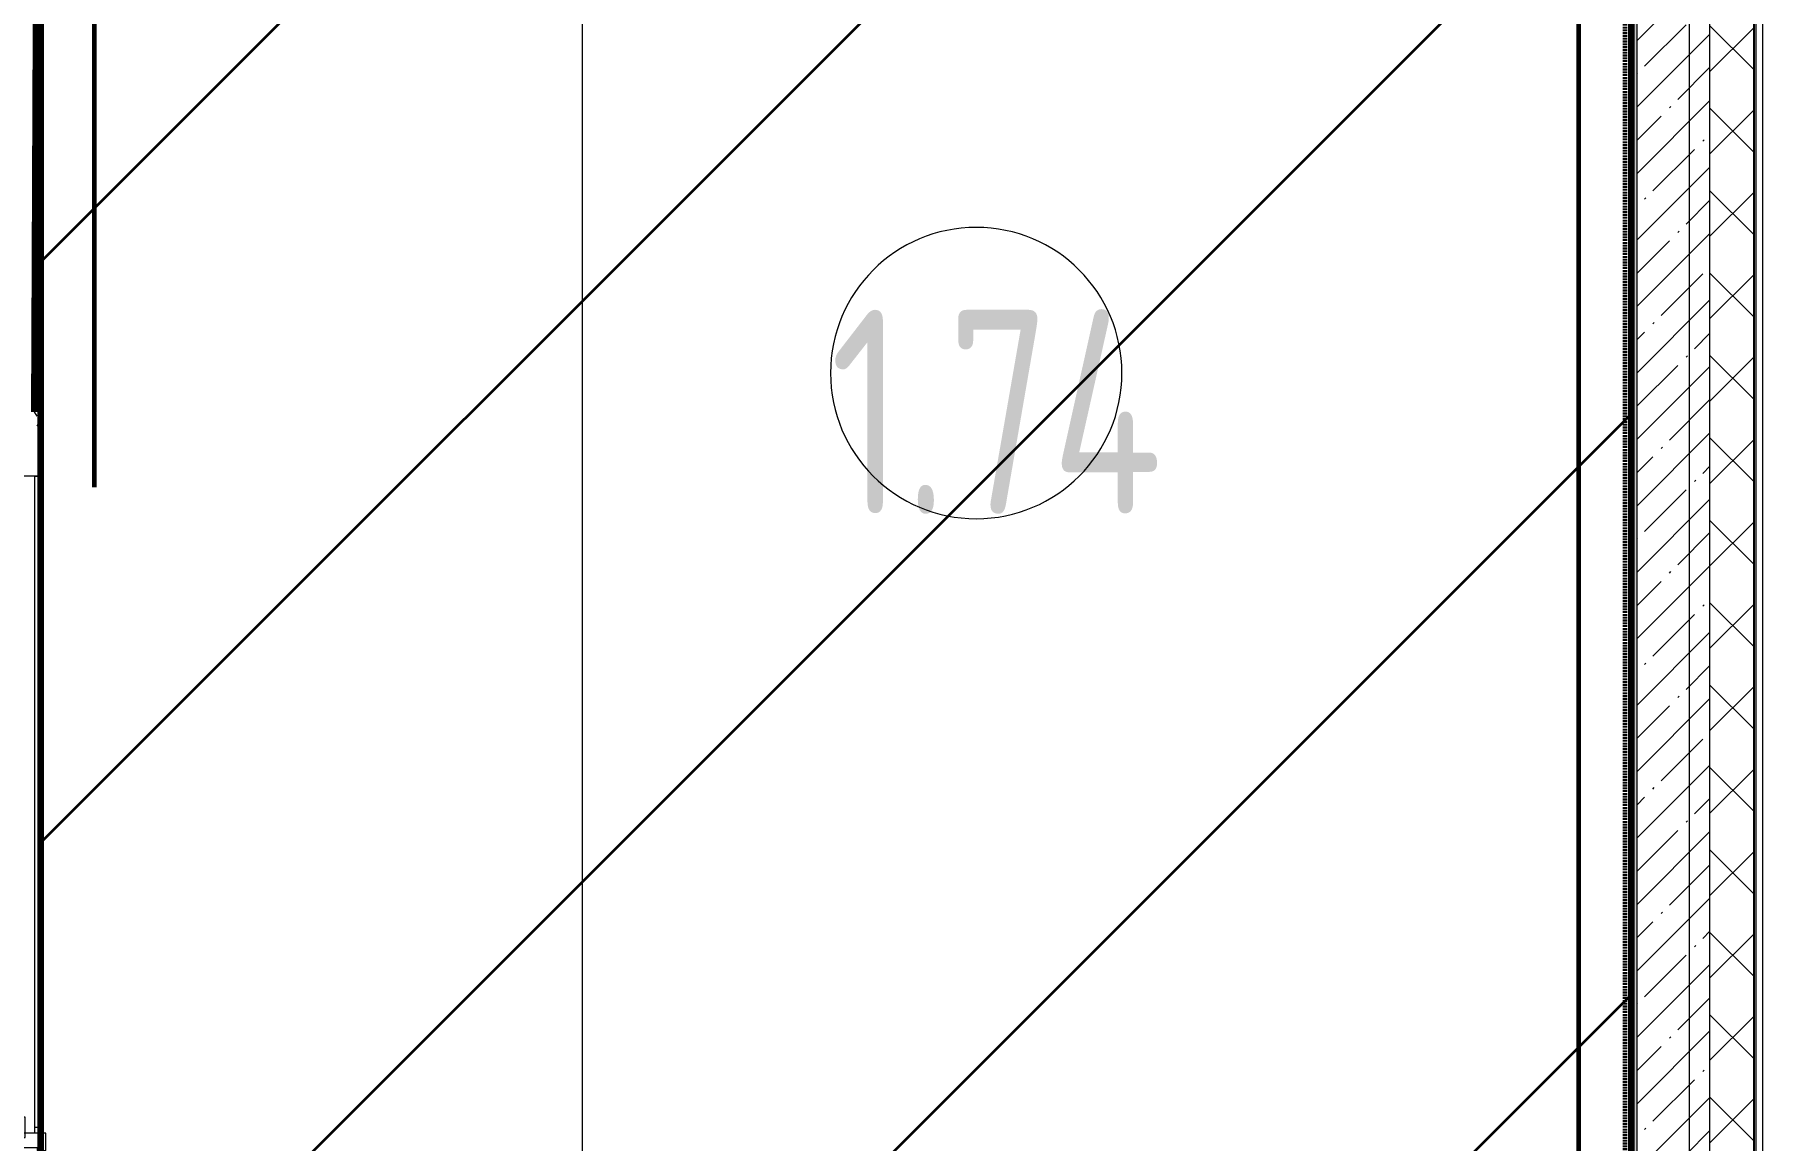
# Model space of a CAD drawing. Header units: millimetres. Extents: x -249154 to 415037, y -45458 to 354837.
# Drawn here: x 119395 to 125325, y 2764 to 6559 of the extents above; entities that cross this region are included whole.
import ezdxf

# ---------------------------------------------------------------- set-up
doc = ezdxf.new("R2010")
doc.units = ezdxf.units.MM
doc.linetypes.add('200_ШТРИХ__ш1_п0_6_', pattern=[320, 200, -120])
doc.linetypes.add('Штрих короткий', pattern=[600, 300, -300])
for name, color, linetype, lineweight in [('0) НЗ Ремонт штукатурка', 6, 'Continuous', 60), ('2)1 штукатурка', 4, 'Continuous', 35), ('3)1 шпаклевка', 4, 'Continuous', 35), ('3.4) Ремонт базовой шпаклевки', 6, 'Continuous', 60), ('3.4) Шп. фин 4 в 529 поз 11227м2', 6, 'Continuous', 140), ('3.5) Ремонт финишной шпаклевки', 3, 'Continuous', 60), ('4) демонтаж НЗ №2', 1, 'Continuous', 35), ('4.1) Дм уборка мусора НЗ 2', 20, 'Continuous', 35), ('549 штукатурка гипсом', 40, 'Continuous', 60), ('A-AREA-IDEN', 7, 'Continuous', 9), ('A-FLOR', 7, 'Continuous', 9), ('A-WALL', 7, 'Continuous', 5), ('I-WALL', 7, 'Continuous', 5), ('Оси', 7, 'Continuous', 9)]:
    doc.layers.add(name, color=color, linetype=linetype, lineweight=lineweight)
for name, color, linetype, lineweight, true_color in [('A-DOOR-1', 7, 'Continuous', 5, 0xc0c0c0), ('A-DOOR-FRAM-1', 7, 'Continuous', 5, 0xc0c0c0), ('A-WALL-1', 9, 'Continuous', 5, 0x808080), ('A-WALL-FNSH-1', 9, 'Continuous', 5, 0x808080)]:
    doc.layers.add(name, color=color, linetype=linetype, lineweight=lineweight, true_color=true_color)
doc.styles.add('СПДС', font='ГОСТ тип А.ttf', dxfattribs={"width": 0.9})
pattern_1 = [(0, (64.7, -136.06), (243.84, 60.96), [20.117, -162.763, 20.117, -162.763, -975.36]), (0, (64.7, -136.06), (243.84, 60.96), [-365.76, 20.117, -345.643, 20.117, -162.763, -426.72]), (0, (64.7, -136.06), (243.84, 60.96), [-914.4, 20.117, -101.803, 20.117, -284.683]), (120, (156.14, -105.58), (-174.71291, 180.691634), [20.117, -162.763, 20.117, -162.763, -975.36]), (120, (156.14, -105.58), (-174.71291, 180.691634), [-365.76, 20.117, -345.643, 20.117, -162.763, -426.72]), (120, (156.14, -105.58), (-174.71291, 180.691634), [-914.4, 20.117, -101.803, 20.117, -284.683]), (240, (186.62, 16.34), (-69.12709, -241.651634), [20.117, -162.763, 20.117, -162.763, -975.36]), (240, (186.62, 16.34), (-69.12709, -241.651634), [-365.76, 20.117, -345.643, 20.117, -162.763, -426.72]), (240, (186.62, 16.34), (-69.12709, -241.651634), [-914.4, 20.117, -101.803, 20.117, -284.683])]

# ---------------------------------------------------------------- blocks, each defined once
blk = doc.blocks.new('110_Дверь_СКБ_2Ст - Д-5_п__в составе перегородки _не входит в спец__-32680960-Объем проектирования 1 этажа')
at = {"layer": 'A-DOOR-1'}
for p, q in [((-637.5, 900.5), (-637.5, 0.5)), ((-587.5, 900.5), (-637.5, 900.5)), ((-587.5, 0.5), (-587.5, 900.5)), ((662.5, 400.5), (612.5, 400.5)), ((612.5, 400.5), (612.5, 0.5)), ((662.5, 0.5), (662.5, 400.5)), ((-637.5, 0.5), (-587.5, 0.5)), ((612.5, 0.5), (662.5, 0.5))]:
    blk.add_line(p, q, dxfattribs=at)
for centre, radius, start, end in [((-637.5, 0.5), 900, 0, 90), ((662.5, 0.5), 400, 90, 180)]:
    blk.add_arc(centre, radius, start, end, dxfattribs=at)
at = {"layer": 'A-DOOR-FRAM-1'}
for p, q in [((-672.5, 8.5), (-742.5, 8.5)), ((-742.5, 8.5), (-742.5, 0.5)), ((-742.5, 0.5), (-672.5, 0.5)), ((-637.5, 0.5), (-687.5, 0.5)), ((-687.5, 0.5), (-687.5, -79.5)), ((-672.5, 0.5), (-687.5, 0.5)), ((-687.5, 0.5), (-687.5, -0.5)), ((-672.5, 0.5), (-672.5, 8.5)), ((-672.5, -0.5), (-672.5, 0.5)), ((-637.5, -49.5), (-637.5, 0.5)), ((662.5, 0.5), (662.5, -49.5)), ((712.5, 0.5), (662.5, 0.5)), ((767.5, 8.5), (697.5, 8.5)), ((697.5, 8.5), (697.5, 0.5)), ((712.5, 0.5), (697.5, 0.5)), ((697.5, 0.5), (697.5, -0.5)), ((697.5, 0.5), (767.5, 0.5)), ((712.5, -79.5), (712.5, 0.5)), ((712.5, -0.5), (712.5, 0.5)), ((767.5, 0.5), (767.5, 8.5)), ((-672.5, -0.5), (-742.5, -0.5)), ((-742.5, -0.5), (-742.5, -8.5)), ((-742.5, -8.5), (-672.5, -8.5)), ((-687.5, -0.5), (-672.5, -0.5)), ((-672.5, -8.5), (-672.5, -0.5)), ((-627.5, -49.5), (-637.5, -49.5)), ((-627.5, -79.5), (-627.5, -49.5)), ((662.5, -49.5), (652.5, -49.5)), ((652.5, -49.5), (652.5, -79.5)), ((697.5, -0.5), (712.5, -0.5)), ((767.5, -0.5), (697.5, -0.5)), ((697.5, -0.5), (697.5, -8.5)), ((697.5, -8.5), (767.5, -8.5)), ((767.5, -8.5), (767.5, -0.5)), ((-687.5, -79.5), (-627.5, -79.5)), ((652.5, -79.5), (712.5, -79.5))]:
    blk.add_line(p, q, dxfattribs=at)
blk = doc.blocks.new('Марка_Помещения - Номер-25198446-Объем проектирования 1 этажа')
at = {"layer": 'A-AREA-IDEN'}
for start, end in [(360, 180), (180, 360)]:
    blk.add_arc((0, 0), 2.5, start, end, dxfattribs=at)

msp = doc.modelspace()

# ---------------------------------------------------------------- hatches: boundary and pattern name
at = {"layer": '4.1) Дм уборка мусора НЗ 2'}
h = msp.add_hatch(dxfattribs=at)
h.set_pattern_fill('ANSI31', color=1, scale=444)
h.paths.add_polyline_path([(124873.7, 9822.9), (124473.7, 9822.9), (124473.7, 10222.9), (119415.7, 10222.9), (119415.7, 34.9), (120934.7, 34.9), (120934.7, 384.9), (121315.7, 384.9), (121315.7, 34.9), (124873.7, 34.9)])
at = {"layer": 'A-WALL'}
h = msp.add_hatch(dxfattribs=at)
h.set_pattern_fill('FP_24', color=256, style=0, pattern_type=2)
h.set_pattern_definition([(45, (64.7, -136.06), (-141.42136, 141.42136), []), (135, (64.7, -136.06), (-141.42136, -141.42136), [])])
h.paths.add_polyline_path([(125294.7, -386.1), (125294.7, 7564), (125144.7, 7564), (125144.7, -386.1), (125288.9, -386.1)])
h.paths.add_polyline_path([(125293.1, 8764), (125294.7, 8764), (125294.7, 10683.9), (125144.7, 10683.9), (125144.7, 8764)])
h.paths.add_polyline_path([(125294.7, 12983.9), (125294.7, 13533.9), (125144.7, 13533.9), (125144.7, 12983.9)])
h.paths.add_polyline_path([(125144.7, 15083.9), (125294.7, 15083.9), (125294.7, 21413.9), (125144.7, 21413.9), (125144.7, 16816.4)])
at = {"layer": 'I-WALL'}
h = msp.add_hatch(dxfattribs=at)
h.set_pattern_fill('FP_191', color=256, style=0, pattern_type=2)
h.set_pattern_definition(pattern_1)
h.paths.add_polyline_path([(119394.7, 5043.9), (119414.7, 5043.9), (119414.7, 10263.9), (119394.7, 10263.9), (119394.7, 5156.6)])
h = msp.add_hatch(dxfattribs=at)
h.set_pattern_fill('FP_191', color=256, style=0, pattern_type=2)
h.set_pattern_definition(pattern_1)
h.paths.add_polyline_path([(124894.7, 23.9), (124894.7, 7564), (124874.7, 7564), (124874.7, 23.9), (124893.5, 23.9)])
h.paths.add_polyline_path([(124876.6, 9825.8), (124894.7, 9833.4), (124892.6, 9841.8)])
h = msp.add_hatch(dxfattribs=at)
h.set_pattern_fill('FP_1', color=256, style=0, pattern_type=2)
h.set_pattern_definition([(45, (64.7, -136.06), (-114.04925, 114.04925), []), (45, (178.75, -136.06), (-114.04925, 114.04925), [201.612, -40.322, 6.706, -33.617])])
h.paths.add_polyline_path([(125144.7, -236.1), (125144.7, 7564), (125092.7, 7564), (125092.7, 7584), (124894.7, 7584), (124894.7, -236.1)])

# ---------------------------------------------------------------- linework, layer by layer
at = {"layer": '0) НЗ Ремонт штукатурка', "color": 3, "linetype": '200_ШТРИХ__ш1_п0_6_', "ltscale": 0.03}
msp.add_lwpolyline([(124853.7, 13.9), (124853.7, 9544)], dxfattribs=at)
at = {"layer": '2)1 штукатурка'}
msp.add_lwpolyline([(119393.7, 5263.9), (119414.7, 10222.9), (121273.7, 10223.9)], dxfattribs=at)
at = {"layer": '3)1 шпаклевка'}
for points in [[(120933.9, 34.9), (119414.9, 34.9), (119414.9, 10222.9), (124473.9, 10222.9)], [(124872.9, 9823.9), (124872.9, 34.9), (121313.9, 34.9)]]:
    msp.add_lwpolyline(points, dxfattribs=at)
at = {"layer": '3.4) Ремонт базовой шпаклевки', "linetype": 'Штрих короткий', "ltscale": 0.01}
for points in [[(123067, 10040.1), (119599.5, 10040.1), (119599.5, 5005.4)], [(120048.3, 535.3), (124694.9, 535.3), (124694.9, 9650.7), (124340.1, 9650.7)]]:
    msp.add_lwpolyline(points, dxfattribs=at)
at = {"layer": '3.4) Шп. фин 4 в 529 поз 11227м2'}
for points in [[(119394.7, 5263.9), (119415.7, 10222.9), (121274.7, 10223.9)], [(120934.7, 34.9), (119415.7, 34.9), (119415.7, 10222.9), (124474.7, 10222.9)], [(124873.7, 9823.9), (124873.7, 34.9), (121314.7, 34.9)]]:
    msp.add_lwpolyline(points, dxfattribs=at)
at = {"layer": '3.5) Ремонт финишной шпаклевки', "linetype": 'Штрих короткий', "ltscale": 0.01}
msp.add_lwpolyline([(124694.9, 2064.1), (124694.9, 9138.7)], dxfattribs=at)
at = {"layer": '4) демонтаж НЗ №2'}
for points in [[(119394.7, 5263.9), (119415.7, 10222.9), (121274.7, 10223.9)], [(120934.7, 34.9), (119415.7, 34.9), (119415.7, 10222.9), (124474.7, 10222.9)], [(124873.7, 9823.9), (124873.7, 34.9), (121314.7, 34.9)]]:
    msp.add_lwpolyline(points, dxfattribs=at)
at = {"layer": '549 штукатурка гипсом', "ltscale": 0.01}
for points in [[(123067, 10040.1), (119599.5, 10040.1), (119599.5, 5005.4)], [(120048.3, 535.3), (124694.9, 535.3), (124694.9, 9650.7), (124340.1, 9650.7)]]:
    msp.add_lwpolyline(points, dxfattribs=at)
at = {"layer": 'A-FLOR'}
for p, q in [((119414.7, 10223.9), (119414.7, 2808.9)), ((124874.7, 7585), (124874.7, 33.9)), ((119394.3, 2808.9), (119414.7, 2808.9))]:
    msp.add_line(p, q, dxfattribs=at)
at = {"layer": 'A-WALL'}
for p, q in [((125324.7, 11585.9), (125324.7, -416.1)), ((124894.7, 13.9), (124894.7, 7584)), ((125294.7, -386.1), (125294.7, 7564)), ((125297.7, -389.1), (125297.7, 7564))]:
    msp.add_line(p, q, dxfattribs=at)
at = {"layer": 'A-WALL-1'}
for p, q in [((125144.7, -236.1), (125144.7, 7564)), ((119415.7, 5043.9), (118524.7, 5043.9))]:
    msp.add_line(p, q, dxfattribs=at)
at = {"layer": 'A-WALL-FNSH-1'}
for p, q in [((119415.7, 5042.9), (119415.7, 10222.9)), ((125302.7, -394.1), (125302.7, 7564)), ((124873.7, 6352.7), (124873.7, 6007.1)), ((124874.7, 6352.7), (124873.7, 6352.7)), ((124873.7, 6109.8), (124874.7, 6109.8)), ((124874.7, 6085.5), (124873.7, 6085.5)), ((124873.7, 6007.1), (124874.7, 6007.1)), ((124874.7, 5227.3), (124873.7, 5227.3)), ((124873.7, 5227.3), (124873.7, 4833.3)), ((119415.7, 5042.9), (119394.7, 5042.9)), ((119395.7, 2788.9), (119395.7, 5042.9)), ((124873.7, 4833.3), (124874.7, 4833.3)), ((124874.7, 4785.9), (124873.7, 4785.9)), ((124873.7, 4785.9), (124873.7, 4686.6)), ((124873.7, 4686.6), (124874.7, 4686.6)), ((124874.7, 4472.3), (124873.7, 4472.3)), ((124873.7, 4296.7), (124873.7, 4286.7)), ((124873.7, 4126.6), (124874.7, 4126.6)), ((124874.7, 3907.5), (124873.7, 3907.5)), ((124873.7, 3907.5), (124873.7, 3691.1)), ((124873.7, 3691.1), (124874.7, 3691.1)), ((124874.7, 2839.3), (124873.7, 2839.3)), ((124873.7, 2839.3), (124873.7, 2838.4)), ((124873.7, 2838.4), (124874.7, 2838.4))]:
    msp.add_line(p, q, dxfattribs=at)
at = {"layer": 'I-WALL'}
for p, q in [((124873.7, 6483.9), (124874.7, 6483.9)), ((124873.7, 6352.7), (124873.7, 6483.9)), ((124873.7, 5892.4), (124873.7, 6007.1)), ((124873.7, 5892.4), (124874.7, 5892.4)), ((124873.7, 5617.2), (124874.7, 5617.2)), ((124873.7, 5227.3), (124873.7, 5617.2)), ((124873.7, 4296.7), (124873.7, 4686.6)), ((124873.7, 4500), (124874.7, 4500)), ((124873.7, 4296.7), (124874.7, 4296.7)), ((124873.7, 4286.7), (124874.7, 4286.7)), ((124873.7, 3907.5), (124873.7, 4286.7)), ((124874.7, 4107.9), (124873.7, 4107.9)), ((124873.7, 3969.2), (124874.7, 3969.2)), ((124874.7, 3958.6), (124873.7, 3958.6)), ((124873.7, 3632.9), (124873.7, 3691.1)), ((124873.7, 3632.9), (124874.7, 3632.9)), ((124873.7, 3622.9), (124874.7, 3622.9)), ((124873.7, 3291.2), (124873.7, 3622.9)), ((124873.7, 3291.2), (124874.7, 3291.2)), ((124873.7, 2839), (124874.7, 2839))]:
    msp.add_line(p, q, dxfattribs=at)
at = {"layer": 'I-WALL', "flags": 128}
for points in [[(124873.7, 4890.5), (124873.7, 4902.2), (124873.7, 4914.7), (124873.7, 4927.4), (124873.7, 4939.9), (124873.7, 4951.7), (124873.7, 4962.3), (124873.7, 4971.3), (124873.7, 4978.5), (124873.7, 4983.4), (124873.7, 4986), (124873.7, 4986), (124873.7, 4983.6), (124873.7, 4978.8), (124873.7, 4971.8), (124873.7, 4962.8), (124873.7, 4952.3)], [(124873.7, 4839), (124873.7, 4849.6), (124873.7, 4861.1), (124873.7, 4873.3), (124873.7, 4885.8), (124873.7, 4898.2), (124873.7, 4910.1), (124873.7, 4921.1), (124873.7, 4931), (124873.7, 4939.3), (124873.7, 4946), (124873.7, 4950.7), (124873.7, 4953.3), (124873.7, 4953.8), (124873.7, 4952.1), (124873.7, 4948.3), (124873.7, 4942.4), (124873.7, 4934.8), (124873.7, 4925.5)], [(124873.7, 4952.3), (124873.7, 4940.6), (124873.7, 4928.1), (124873.7, 4915.4), (124873.7, 4902.9), (124873.7, 4891.1), (124873.7, 4880.5), (124873.7, 4871.5), (124873.7, 4864.3), (124873.7, 4859.4), (124873.7, 4856.9), (124873.7, 4856.8), (124873.7, 4859.2), (124873.7, 4864), (124873.7, 4871), (124873.7, 4880), (124873.7, 4890.5)], [(124873.7, 4925.5), (124873.7, 4915), (124873.7, 4903.4), (124873.7, 4891.2), (124873.7, 4878.7), (124873.7, 4866.4), (124873.7, 4854.5), (124873.7, 4843.4), (124873.7, 4833.6), (124873.7, 4825.2), (124873.7, 4818.6), (124873.7, 4813.9), (124873.7, 4811.2), (124873.7, 4810.7), (124873.7, 4812.4), (124873.7, 4816.3), (124873.7, 4822.1), (124873.7, 4829.8), (124873.7, 4839)], [(124873.7, 4811.8), (124873.7, 4819.7), (124873.7, 4828.4), (124873.7, 4837.5), (124873.7, 4846.9), (124873.7, 4856.2), (124873.7, 4865.1), (124873.7, 4873.3), (124873.7, 4880.7), (124873.7, 4887), (124873.7, 4892), (124873.7, 4895.5), (124873.7, 4897.5), (124873.7, 4897.9), (124873.7, 4896.6), (124873.7, 4893.7), (124873.7, 4889.4), (124873.7, 4883.6), (124873.7, 4876.7)], [(124873.7, 4876.7), (124873.7, 4868.7), (124873.7, 4860.1), (124873.7, 4850.9), (124873.7, 4841.6), (124873.7, 4832.3), (124873.7, 4823.4), (124873.7, 4815.1), (124873.7, 4807.7), (124873.7, 4801.4), (124873.7, 4796.4), (124873.7, 4792.9), (124873.7, 4790.9), (124873.7, 4790.6), (124873.7, 4791.9), (124873.7, 4794.7), (124873.7, 4799.1), (124873.7, 4804.8), (124873.7, 4811.8)], [(124873.7, 4728.3), (124873.7, 4743.4), (124873.7, 4759.8), (124873.7, 4776.7), (124873.7, 4793.6), (124873.7, 4810), (124873.7, 4825.3), (124873.7, 4839), (124873.7, 4850.6), (124873.7, 4859.8), (124873.7, 4866.1), (124873.7, 4869.4), (124873.7, 4869.6), (124873.7, 4866.7), (124873.7, 4860.7), (124873.7, 4852), (124873.7, 4840.7), (124873.7, 4827.2)], [(124873.7, 4798.1), (124873.7, 4802.1), (124873.7, 4806.5), (124873.7, 4811.1), (124873.7, 4815.8), (124873.7, 4820.5), (124873.7, 4825.1), (124873.7, 4829.4), (124873.7, 4833.3)], [(124873.7, 4827.2), (124873.7, 4812.1), (124873.7, 4795.8), (124873.7, 4778.8), (124873.7, 4761.9), (124873.7, 4745.5), (124873.7, 4730.2), (124873.7, 4716.5), (124873.7, 4704.9), (124873.7, 4695.7), (124873.7, 4689.4), (124873.7, 4686.1), (124873.7, 4685.9), (124873.7, 4688.8), (124873.7, 4694.8), (124873.7, 4703.6), (124873.7, 4714.9), (124873.7, 4728.3)], [(124873.7, 4786.9), (124873.7, 4789.7), (124873.7, 4792.7), (124873.7, 4795.8), (124873.7, 4799), (124873.7, 4802), (124873.7, 4804.8), (124873.7, 4807.4), (124873.7, 4809.5), (124873.7, 4811.3), (124873.7, 4812.5), (124873.7, 4813.1), (124873.7, 4813.2), (124873.7, 4812.7), (124873.7, 4811.6), (124873.7, 4810), (124873.7, 4807.9), (124873.7, 4805.5)], [(124873.7, 4805.5), (124873.7, 4802.7), (124873.7, 4799.7), (124873.7, 4796.6), (124873.7, 4793.4), (124873.7, 4790.4), (124873.7, 4787.6), (124873.7, 4785), (124873.7, 4782.8), (124873.7, 4781.1), (124873.7, 4779.9), (124873.7, 4779.3), (124873.7, 4779.2), (124873.7, 4779.7), (124873.7, 4780.8), (124873.7, 4782.4), (124873.7, 4784.5), (124873.7, 4786.9)], [(124873.7, 4785.9), (124873.7, 4786.1), (124873.7, 4787), (124873.7, 4788.8), (124873.7, 4791.2), (124873.7, 4794.4), (124873.7, 4798.1)], [(124873.7, 4705.8), (124873.7, 4709.3), (124873.7, 4713.1), (124873.7, 4717.1), (124873.7, 4721.3), (124873.7, 4725.3), (124873.7, 4729.2), (124873.7, 4732.8), (124873.7, 4736), (124873.7, 4738.7), (124873.7, 4740.8), (124873.7, 4742.3), (124873.7, 4743.1), (124873.7, 4743.2), (124873.7, 4742.6), (124873.7, 4741.2), (124873.7, 4739.3), (124873.7, 4736.7), (124873.7, 4733.6)], [(124873.7, 4733.6), (124873.7, 4730.1), (124873.7, 4726.2), (124873.7, 4722.2), (124873.7, 4718.1), (124873.7, 4714), (124873.7, 4710.2), (124873.7, 4706.6), (124873.7, 4703.4), (124873.7, 4700.7), (124873.7, 4698.5), (124873.7, 4697.1), (124873.7, 4696.3), (124873.7, 4696.2), (124873.7, 4696.8), (124873.7, 4698.1), (124873.7, 4700.1), (124873.7, 4702.7), (124873.7, 4705.8)], [(124873.7, 4619), (124873.7, 4630.7), (124873.7, 4643.2), (124873.7, 4655.9), (124873.7, 4668.4), (124873.7, 4680.2), (124873.7, 4690.8), (124873.7, 4699.9), (124873.7, 4707), (124873.7, 4711.9), (124873.7, 4714.5), (124873.7, 4714.5), (124873.7, 4712.1), (124873.7, 4707.3), (124873.7, 4700.3), (124873.7, 4691.4), (124873.7, 4680.8)], [(124873.7, 4680.8), (124873.7, 4669.1), (124873.7, 4656.6), (124873.7, 4643.9), (124873.7, 4631.4), (124873.7, 4619.6), (124873.7, 4609), (124873.7, 4600), (124873.7, 4592.9), (124873.7, 4587.9), (124873.7, 4585.4), (124873.7, 4585.3), (124873.7, 4587.7), (124873.7, 4592.5), (124873.7, 4599.5), (124873.7, 4608.5), (124873.7, 4619)], [(124873.7, 4456.8), (124873.7, 4475.3), (124873.7, 4495.3), (124873.7, 4516.1), (124873.7, 4537), (124873.7, 4557.3), (124873.7, 4576.2), (124873.7, 4593.2), (124873.7, 4607.6), (124873.7, 4619), (124873.7, 4627), (124873.7, 4631.3), (124873.7, 4631.8), (124873.7, 4628.4), (124873.7, 4621.2), (124873.7, 4610.6), (124873.7, 4596.8), (124873.7, 4580.4)], [(124873.7, 4580.4), (124873.7, 4561.9), (124873.7, 4541.9), (124873.7, 4521.1), (124873.7, 4500.2), (124873.7, 4480), (124873.7, 4461), (124873.7, 4444.1), (124873.7, 4429.6), (124873.7, 4418.2), (124873.7, 4410.2), (124873.7, 4405.9), (124873.7, 4405.5), (124873.7, 4408.9), (124873.7, 4416), (124873.7, 4426.6), (124873.7, 4440.4), (124873.7, 4456.8)]]:
    msp.add_lwpolyline(points, dxfattribs=at)
at = {"layer": 'I-WALL'}
for points, knots in [([(124873.7, 6483.9), (124873.7, 6337.8), (124873.7, 6226.6), (124873.7, 6136.8), (124873.7, 6007.9), (124873.7, 5950.6), (124873.7, 5892.4)], [-2.688977, -2.688977, -2.688977, -2.688977, -1.942835, -1.191311, -0.524464, 0, 0, 0, 0]), ([(124873.7, 6085.5), (124873.7, 6086.6), (124873.7, 6094.2), (124873.7, 6102.5), (124873.7, 6109.8)], [-1.272376, -1.272376, -1.272376, -1.272376, -1.25295, -1.1427281, -1.1427281, -1.1427281, -1.1427281]), ([(124873.7, 6109.8), (124873.7, 6102.5), (124873.7, 6094.2), (124873.7, 6086.6), (124873.7, 6085.5)], [1.1427281, 1.1427281, 1.1427281, 1.1427281, 1.25295, 1.272376, 1.272376, 1.272376, 1.272376]), ([(124873.7, 4500), (124873.7, 4390.7), (124873.7, 4332.3), (124873.7, 4228.7), (124873.7, 4146.3), (124873.7, 4107.9)], [0, 0, 0, 0, 0.787044, 1.615544, 2.248132, 2.248132, 2.248132, 2.248132]), ([(124873.7, 3969.2), (124873.7, 3886.3), (124873.7, 3849.8), (124873.7, 3801.3), (124873.7, 3705.9), (124873.7, 3670.3), (124873.7, 3632.9)], [0, 0, 0, 0, 0.382944, 0.819442, 1.25295, 1.618625, 1.618625, 1.618625, 1.618625]), ([(124873.7, 3622.9), (124873.7, 3660.2), (124873.7, 3695.7), (124873.7, 3790.9), (124873.7, 3839.4), (124873.7, 3875.7), (124873.7, 3958.6)], [-1.618625, -1.618625, -1.618625, -1.618625, -1.25295, -0.819442, -0.382944, 0, 0, 0, 0])]:
    msp.add_open_spline(points, degree=3, knots=knots, dxfattribs=at)
at = {"layer": 'Оси'}
for points in [[(121274.7, -2042.3), (121274.7, 2957.7), (121274.7, 16779), (121274.7, 21779)], [(125074.7, -2042.3), (125074.7, 2957.7), (125074.7, 16779), (125074.7, 21779)]]:
    msp.add_lwpolyline(points, dxfattribs=at)

# ---------------------------------------------------------------- block references
at = {"layer": 'A-AREA-IDEN', "xscale": 199.9999999999999, "yscale": 199.9999999999999, "zscale": 199.9999999999999}
msp.add_blockref('Марка_Помещения - Номер-25198446-Объем проектирования 1 этажа', (122626.4, 5397.4), dxfattribs=at)
at = {"layer": 'A-DOOR-1', "rotation": 90}
msp.add_blockref('110_Дверь_СКБ_2Ст - Д-5_п__в составе перегородки _не входит в спец__-32680960-Объем проектирования 1 этажа', (119354.2, 2076.4), dxfattribs=at)

# ---------------------------------------------------------------- texts
at = {"layer": 'A-AREA-IDEN', "insert": (122124.7, 5614.5), "char_height": 700, "width": 1255.443, "attachment_point": 1, "style": 'СПДС'}
msp.add_mtext('1.74', dxfattribs=at)

doc.saveas('drawing.dxf')
